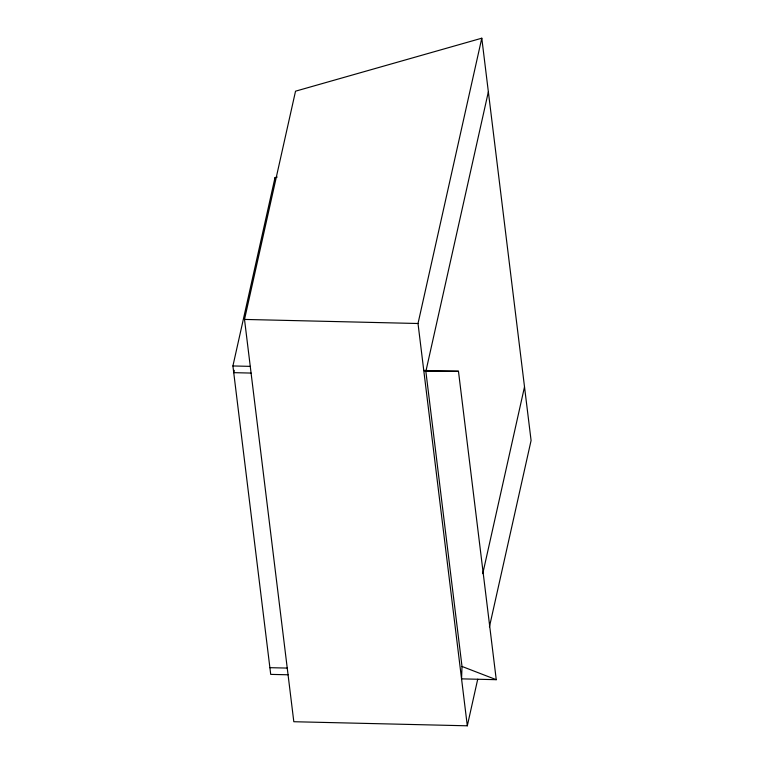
<?xml version="1.0" encoding="UTF-8"?>
<svg xmlns="http://www.w3.org/2000/svg" width="764" height="764" viewBox="0 0 764 764"><rect width="100%" height="100%" fill="white"/><g stroke="black" fill="none" stroke-linecap="round" stroke-linejoin="round"><path stroke-width="1.15" d="M488.358 91.842L425.863 371.438L462.01 666.456L461.561 678.862L496.256 679.683L458.467 371.256L423.762 370.444L425.863 371.438L458.467 371.256M288.057 674.784L270.714 674.383L232.915 365.956L275.002 177.649L277.198 177.028M477.72 679.215L467.31 725.8L293.815 721.722L244.509 319.428L295.534 91.183L481.788 38.2L531.085 440.494L489.438 626.814M234.252 370.339L233.736 372.66L251.089 373.071M467.31 725.8L418.013 323.506L481.788 38.2M482.762 573.64L524.515 386.851M244.509 319.428L418.013 323.506M232.915 365.956L250.267 366.367M269.893 667.679L287.235 668.08M462.01 666.456L496.256 679.683M275.002 177.649L275.279 179.884"/></g></svg>
